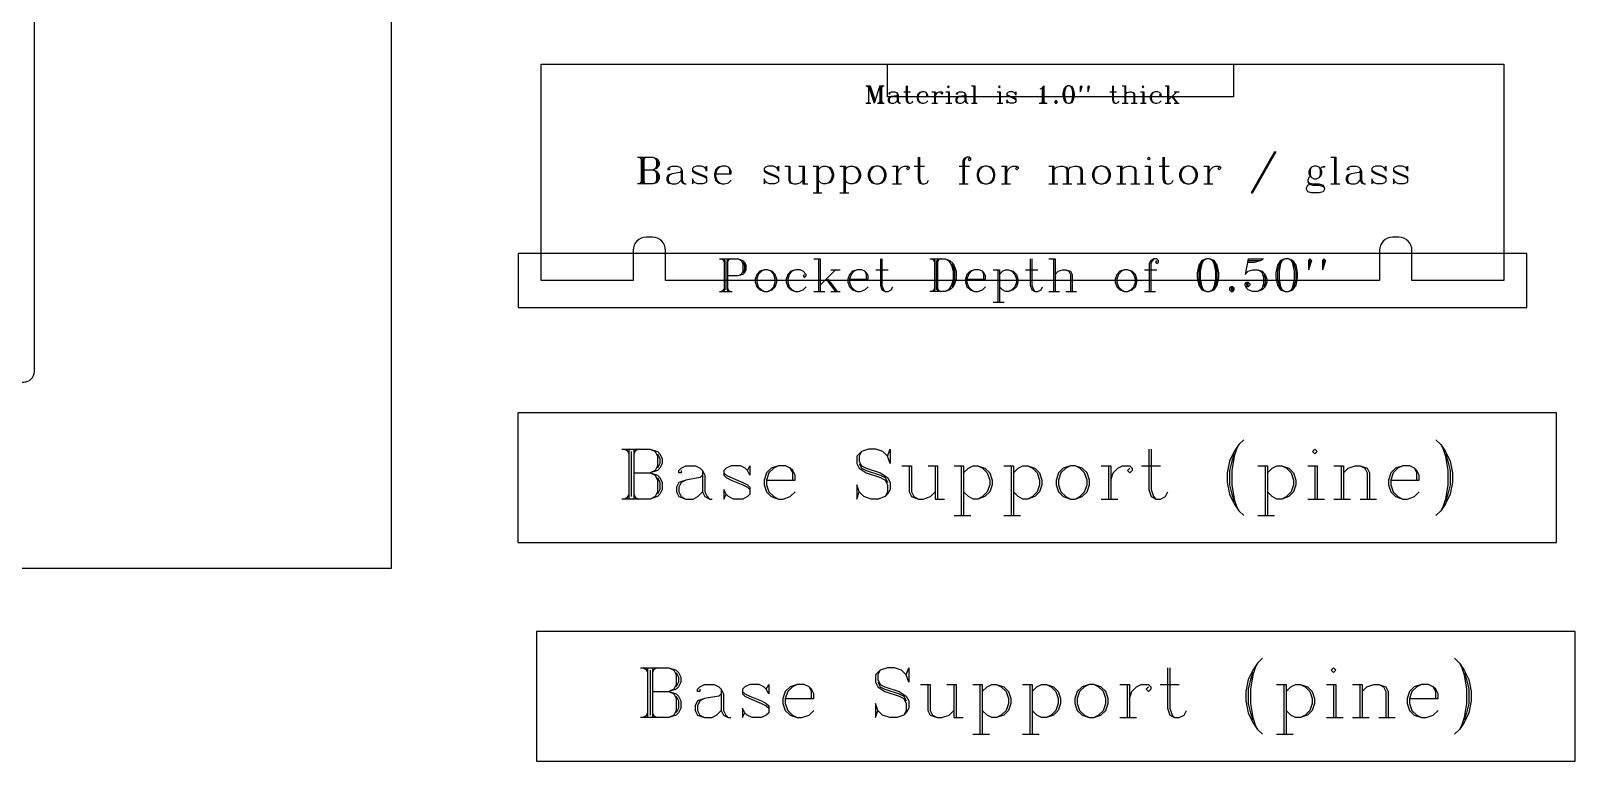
# Model space of a CAD drawing. Extents: x 0 to 107, y -41 to 64.
# Drawn here: x 71.07 to 106.76, y -40.96 to -24.08 of the extents above; entities that cross this region are included whole.
import ezdxf

# ---------------------------------------------------------------- set-up
doc = ezdxf.new("R2010")
doc.units = 0
doc.layers.add('LAYER_1', color=18, linetype='CONTINUOUS')

msp = doc.modelspace()

# ---------------------------------------------------------------- linework, layer by layer
at = {"layer": 'LAYER_1'}
for points in [[(55.656, -36.502), (79.406, -36.502), (79.406, -5.002), (55.656, -5.002)], [(90.867, -24.853), (98.867, -24.853), (98.867, -25.603), (90.867, -25.603)], [(92.278, -25.353), (92.259, -25.372), (92.278, -25.391), (92.297, -25.372)], [(93.459, -25.353), (93.44, -25.372), (93.459, -25.391), (93.478, -25.372)], [(95.04, -25.353), (94.983, -25.372), (94.945, -25.43), (94.925, -25.525), (94.925, -25.582), (94.945, -25.677), (94.983, -25.734), (95.04, -25.753), (95.078, -25.753), (95.135, -25.734), (95.173, -25.677), (95.192, -25.582), (95.192, -25.525), (95.173, -25.43), (95.135, -25.372), (95.078, -25.353)], [(96.773, -25.353), (96.754, -25.372), (96.773, -25.391), (96.792, -25.372)], [(94.754, -25.696), (94.735, -25.715), (94.735, -25.734), (94.754, -25.753), (94.773, -25.753), (94.792, -25.734), (94.792, -25.715), (94.773, -25.696)], [(94.754, -25.715), (94.754, -25.734), (94.773, -25.734), (94.773, -25.715)], [(96.909, -26.998), (96.88, -27.028), (96.909, -27.057), (96.939, -27.028)], [(90.601, -27.205), (90.512, -27.235), (90.453, -27.294), (90.423, -27.383), (90.423, -27.442), (90.453, -27.531), (90.512, -27.59), (90.601, -27.62), (90.66, -27.62), (90.749, -27.59), (90.808, -27.531), (90.838, -27.442), (90.838, -27.383), (90.808, -27.294), (90.749, -27.235), (90.66, -27.205)], [(93.118, -27.205), (93.03, -27.235), (92.97, -27.294), (92.941, -27.383), (92.941, -27.442), (92.97, -27.531), (93.03, -27.59), (93.118, -27.62), (93.178, -27.62), (93.267, -27.59), (93.326, -27.531), (93.355, -27.442), (93.355, -27.383), (93.326, -27.294), (93.267, -27.235), (93.178, -27.205)], [(95.784, -27.205), (95.695, -27.235), (95.636, -27.294), (95.606, -27.383), (95.606, -27.442), (95.636, -27.531), (95.695, -27.59), (95.784, -27.62), (95.843, -27.62), (95.932, -27.59), (95.991, -27.531), (96.021, -27.442), (96.021, -27.383), (95.991, -27.294), (95.932, -27.235), (95.843, -27.205)], [(97.798, -27.205), (97.709, -27.235), (97.65, -27.294), (97.62, -27.383), (97.62, -27.442), (97.65, -27.531), (97.709, -27.59), (97.798, -27.62), (97.857, -27.62), (97.946, -27.59), (98.005, -27.531), (98.035, -27.442), (98.035, -27.383), (98.005, -27.294), (97.946, -27.235), (97.857, -27.205)], [(100.73, -27.205), (100.671, -27.235), (100.641, -27.264), (100.612, -27.324), (100.612, -27.383), (100.641, -27.442), (100.671, -27.472), (100.73, -27.501), (100.789, -27.501), (100.849, -27.472), (100.878, -27.442), (100.908, -27.383), (100.908, -27.324), (100.878, -27.264), (100.849, -27.235), (100.789, -27.205)], [(82.337, -30.478), (105.647, -30.478), (105.647, -29.228), (82.337, -29.228)], [(88.028, -29.603), (87.921, -29.639), (87.849, -29.71), (87.814, -29.818), (87.814, -29.889), (87.849, -29.996), (87.921, -30.068), (88.028, -30.103), (88.099, -30.103), (88.206, -30.068), (88.278, -29.996), (88.314, -29.889), (88.314, -29.818), (88.278, -29.71), (88.206, -29.639), (88.099, -29.603)], [(96.349, -29.603), (96.242, -29.639), (96.171, -29.71), (96.135, -29.818), (96.135, -29.889), (96.171, -29.996), (96.242, -30.068), (96.349, -30.103), (96.421, -30.103), (96.528, -30.068), (96.599, -29.996), (96.635, -29.889), (96.635, -29.818), (96.599, -29.71), (96.528, -29.639), (96.421, -29.603)], [(98.242, -29.353), (98.135, -29.389), (98.064, -29.496), (98.028, -29.675), (98.028, -29.782), (98.064, -29.96), (98.135, -30.068), (98.242, -30.103), (98.314, -30.103), (98.421, -30.068), (98.492, -29.96), (98.528, -29.782), (98.528, -29.675), (98.492, -29.496), (98.421, -29.389), (98.314, -29.353)], [(100.064, -29.353), (99.956, -29.389), (99.885, -29.496), (99.849, -29.675), (99.849, -29.782), (99.885, -29.96), (99.956, -30.068), (100.064, -30.103), (100.135, -30.103), (100.242, -30.068), (100.314, -29.96), (100.349, -29.782), (100.349, -29.675), (100.314, -29.496), (100.242, -29.389), (100.135, -29.353)], [(99.171, -29.925), (99.171, -29.96), (99.206, -29.96), (99.206, -29.925)], [(98.814, -29.996), (98.778, -30.032), (98.778, -30.068), (98.814, -30.103), (98.849, -30.103), (98.885, -30.068), (98.885, -30.032), (98.849, -29.996)], [(98.814, -30.032), (98.814, -30.068), (98.849, -30.068), (98.849, -30.032)], [(82.33, -35.91), (106.33, -35.91), (106.33, -32.91), (82.33, -32.91)], [(100.749, -33.752), (100.694, -33.807), (100.749, -33.862), (100.803, -33.807)], [(95.098, -34.136), (94.934, -34.191), (94.824, -34.301), (94.769, -34.465), (94.769, -34.575), (94.824, -34.74), (94.934, -34.849), (95.098, -34.904), (95.208, -34.904), (95.373, -34.849), (95.482, -34.74), (95.537, -34.575), (95.537, -34.465), (95.482, -34.301), (95.373, -34.191), (95.208, -34.136)], [(82.762, -40.964), (106.762, -40.964), (106.762, -37.964), (82.762, -37.964)], [(101.181, -38.806), (101.126, -38.861), (101.181, -38.916), (101.236, -38.861)], [(95.53, -39.19), (95.366, -39.245), (95.256, -39.355), (95.201, -39.519), (95.201, -39.629), (95.256, -39.793), (95.366, -39.903), (95.53, -39.958), (95.64, -39.958), (95.805, -39.903), (95.914, -39.793), (95.969, -39.629), (95.969, -39.519), (95.914, -39.355), (95.805, -39.245), (95.64, -39.19)]]:
    msp.add_lwpolyline(points, close=True, dxfattribs=at)
for points in [[(64.156, -32.202), (70.906, -32.202, 0.414214), (71.156, -31.952), (71.156, -12.052, 0.414214), (70.906, -11.802), (64.156, -11.802, 0.414214), (63.906, -12.052), (63.906, -31.952, 0.414214)], [(105.117, -29.853), (102.992, -29.853), (102.992, -29.153, 0.414214), (102.692, -28.853), (102.542, -28.853, 0.414214), (102.242, -29.153), (102.242, -29.853), (85.742, -29.853), (85.742, -29.153, 0.414214), (85.442, -28.853), (85.292, -28.853, 0.414214), (84.992, -29.153), (84.992, -29.853), (82.867, -29.853), (82.867, -24.853), (105.117, -24.853)]]:
    msp.add_lwpolyline(points, format="xyb", close=True, dxfattribs=at)
for points in [[(90.373, -25.353), (90.468, -25.353)], [(90.392, -25.353), (90.43, -25.372)], [(90.43, -25.353), (90.43, -25.734)], [(90.43, -25.353), (90.564, -25.753)], [(90.449, -25.353), (90.564, -25.696)], [(90.468, -25.353), (90.583, -25.696)], [(90.697, -25.353), (90.564, -25.753)], [(90.697, -25.353), (90.697, -25.753)], [(90.697, -25.353), (90.792, -25.353)], [(90.716, -25.372), (90.716, -25.734)], [(90.735, -25.353), (90.735, -25.753)], [(90.754, -25.353), (90.735, -25.391)], [(90.773, -25.353), (90.735, -25.372)], [(91.097, -25.563), (91.078, -25.582), (90.964, -25.601), (90.906, -25.62), (90.887, -25.658), (90.887, -25.696), (90.906, -25.734), (90.964, -25.753), (91.021, -25.753), (91.059, -25.734), (91.097, -25.696)], [(90.925, -25.525), (90.925, -25.544), (90.906, -25.544), (90.906, -25.525), (90.925, -25.506), (90.964, -25.487), (91.04, -25.487), (91.078, -25.506), (91.097, -25.525), (91.116, -25.563), (91.116, -25.696), (91.135, -25.734), (91.154, -25.753)], [(90.964, -25.601), (90.925, -25.62), (90.906, -25.658), (90.906, -25.696), (90.925, -25.734), (90.964, -25.753)], [(91.097, -25.525), (91.097, -25.696), (91.116, -25.734), (91.154, -25.753), (91.173, -25.753)], [(91.249, -25.487), (91.402, -25.487)], [(91.306, -25.353), (91.306, -25.677), (91.325, -25.734), (91.364, -25.753), (91.402, -25.753), (91.44, -25.734), (91.459, -25.696)], [(91.325, -25.353), (91.325, -25.677), (91.345, -25.734), (91.364, -25.753)], [(91.573, -25.601), (91.802, -25.601), (91.802, -25.563), (91.783, -25.525), (91.764, -25.506), (91.725, -25.487), (91.668, -25.487), (91.611, -25.506), (91.573, -25.544), (91.554, -25.601), (91.554, -25.639), (91.573, -25.696), (91.611, -25.734), (91.668, -25.753), (91.706, -25.753), (91.764, -25.734), (91.802, -25.696)], [(91.668, -25.487), (91.63, -25.506), (91.592, -25.544), (91.573, -25.601), (91.573, -25.639), (91.592, -25.696), (91.63, -25.734), (91.668, -25.753)], [(91.783, -25.601), (91.783, -25.544), (91.764, -25.506)], [(91.897, -25.487), (91.973, -25.487)], [(91.954, -25.487), (91.954, -25.753)], [(91.973, -25.487), (91.973, -25.753)], [(91.973, -25.601), (91.992, -25.544), (92.03, -25.506), (92.068, -25.487), (92.125, -25.487), (92.145, -25.506), (92.145, -25.525), (92.125, -25.544), (92.106, -25.525), (92.125, -25.506)], [(92.221, -25.487), (92.297, -25.487)], [(92.278, -25.487), (92.278, -25.753)], [(92.297, -25.487), (92.297, -25.753)], [(92.659, -25.563), (92.64, -25.582), (92.525, -25.601), (92.468, -25.62), (92.449, -25.658), (92.449, -25.696), (92.468, -25.734), (92.525, -25.753), (92.583, -25.753), (92.621, -25.734), (92.659, -25.696)], [(92.487, -25.525), (92.487, -25.544), (92.468, -25.544), (92.468, -25.525), (92.487, -25.506), (92.525, -25.487), (92.602, -25.487), (92.64, -25.506), (92.659, -25.525), (92.678, -25.563), (92.678, -25.696), (92.697, -25.734), (92.716, -25.753)], [(92.525, -25.601), (92.487, -25.62), (92.468, -25.658), (92.468, -25.696), (92.487, -25.734), (92.525, -25.753)], [(92.659, -25.525), (92.659, -25.696), (92.678, -25.734), (92.716, -25.753), (92.735, -25.753)], [(92.811, -25.353), (92.887, -25.353)], [(92.868, -25.353), (92.868, -25.753)], [(92.887, -25.353), (92.887, -25.753)], [(93.402, -25.487), (93.478, -25.487)], [(93.459, -25.487), (93.459, -25.753)], [(93.478, -25.487), (93.478, -25.753)], [(93.821, -25.525), (93.84, -25.487), (93.84, -25.563), (93.821, -25.525), (93.802, -25.506), (93.764, -25.487), (93.687, -25.487), (93.649, -25.506), (93.63, -25.525), (93.63, -25.563), (93.649, -25.582), (93.687, -25.601), (93.783, -25.639), (93.821, -25.658), (93.84, -25.677)], [(93.63, -25.544), (93.649, -25.563), (93.687, -25.582), (93.783, -25.62), (93.821, -25.639), (93.84, -25.658), (93.84, -25.715), (93.821, -25.734), (93.783, -25.753), (93.706, -25.753), (93.668, -25.734), (93.649, -25.715), (93.63, -25.677), (93.63, -25.753), (93.649, -25.715)], [(94.487, -25.353), (94.43, -25.41), (94.392, -25.43)], [(94.449, -25.391), (94.449, -25.753)], [(94.468, -25.391), (94.468, -25.734)], [(94.487, -25.353), (94.487, -25.753)], [(94.983, -25.391), (94.964, -25.43), (94.945, -25.506), (94.945, -25.601), (94.964, -25.677), (94.983, -25.715)], [(95.04, -25.353), (95.002, -25.372), (94.983, -25.41), (94.964, -25.506), (94.964, -25.601), (94.983, -25.696), (95.002, -25.734), (95.04, -25.753)], [(95.078, -25.753), (95.116, -25.734), (95.135, -25.696), (95.154, -25.601), (95.154, -25.506), (95.135, -25.41), (95.116, -25.372), (95.078, -25.353)], [(95.135, -25.715), (95.154, -25.677), (95.173, -25.601), (95.173, -25.506), (95.154, -25.43), (95.135, -25.391)], [(95.345, -25.353), (95.325, -25.372), (95.325, -25.487)], [(95.345, -25.353), (95.364, -25.372), (95.325, -25.487)], [(95.345, -25.372), (95.325, -25.487)], [(95.516, -25.353), (95.497, -25.372), (95.497, -25.487)], [(95.516, -25.353), (95.535, -25.372), (95.497, -25.487)], [(95.516, -25.372), (95.497, -25.487)], [(96.011, -25.487), (96.164, -25.487)], [(96.068, -25.353), (96.068, -25.677), (96.087, -25.734), (96.125, -25.753), (96.164, -25.753), (96.202, -25.734), (96.221, -25.696)], [(96.087, -25.353), (96.087, -25.677), (96.106, -25.734), (96.125, -25.753)], [(96.297, -25.353), (96.373, -25.353)], [(96.354, -25.353), (96.354, -25.753)], [(96.373, -25.353), (96.373, -25.753)], [(96.373, -25.544), (96.411, -25.506), (96.468, -25.487), (96.506, -25.487), (96.564, -25.506), (96.583, -25.544), (96.583, -25.753)], [(96.506, -25.487), (96.545, -25.506), (96.564, -25.544), (96.564, -25.753)], [(96.716, -25.487), (96.792, -25.487)], [(96.773, -25.487), (96.773, -25.753)], [(96.792, -25.487), (96.792, -25.753)], [(97.173, -25.544), (97.154, -25.563), (97.173, -25.582), (97.192, -25.563), (97.192, -25.544), (97.154, -25.506), (97.116, -25.487), (97.059, -25.487), (97.002, -25.506), (96.964, -25.544), (96.945, -25.601), (96.945, -25.639), (96.964, -25.696), (97.002, -25.734), (97.059, -25.753), (97.097, -25.753), (97.154, -25.734), (97.192, -25.696)], [(97.059, -25.487), (97.021, -25.506), (96.983, -25.544), (96.964, -25.601), (96.964, -25.639), (96.983, -25.696), (97.021, -25.734), (97.059, -25.753)], [(97.287, -25.353), (97.364, -25.353)], [(97.345, -25.353), (97.345, -25.753)], [(97.364, -25.353), (97.364, -25.753)], [(97.554, -25.487), (97.364, -25.677)], [(97.44, -25.601), (97.554, -25.753)], [(97.459, -25.601), (97.573, -25.753)], [(97.497, -25.487), (97.611, -25.487)], [(90.373, -25.753), (90.487, -25.753)], [(90.43, -25.734), (90.392, -25.753)], [(90.43, -25.734), (90.468, -25.753)], [(90.64, -25.753), (90.792, -25.753)], [(90.697, -25.734), (90.659, -25.753)], [(90.697, -25.715), (90.678, -25.753)], [(90.735, -25.715), (90.754, -25.753)], [(90.735, -25.734), (90.773, -25.753)], [(91.897, -25.753), (92.03, -25.753)], [(92.221, -25.753), (92.354, -25.753)], [(92.811, -25.753), (92.945, -25.753)], [(93.402, -25.753), (93.535, -25.753)], [(94.373, -25.753), (94.564, -25.753)], [(94.449, -25.734), (94.411, -25.753)], [(94.449, -25.715), (94.43, -25.753)], [(94.487, -25.715), (94.506, -25.753)], [(94.487, -25.734), (94.525, -25.753)], [(96.297, -25.753), (96.43, -25.753)], [(96.506, -25.753), (96.64, -25.753)], [(96.716, -25.753), (96.849, -25.753)], [(97.287, -25.753), (97.421, -25.753)], [(97.497, -25.753), (97.611, -25.753)], [(85.092, -26.998), (85.448, -26.998), (85.536, -27.028), (85.566, -27.057), (85.596, -27.116), (85.596, -27.176), (85.566, -27.235), (85.536, -27.264), (85.448, -27.294)], [(85.122, -26.998), (85.181, -27.028)], [(85.151, -26.998), (85.181, -27.057)], [(85.181, -26.998), (85.181, -27.62)], [(85.211, -27.028), (85.211, -27.59)], [(85.24, -26.998), (85.24, -27.62)], [(85.27, -26.998), (85.24, -27.057)], [(85.299, -26.998), (85.24, -27.028)], [(85.448, -26.998), (85.507, -27.028), (85.536, -27.087), (85.536, -27.205), (85.507, -27.264), (85.448, -27.294)], [(85.536, -27.057), (85.566, -27.116), (85.566, -27.176), (85.536, -27.235)], [(91.578, -26.998), (91.578, -27.501), (91.608, -27.59), (91.667, -27.62), (91.726, -27.62), (91.786, -27.59), (91.815, -27.531)], [(91.608, -26.998), (91.608, -27.501), (91.638, -27.59), (91.667, -27.62)], [(92.763, -27.028), (92.733, -27.057), (92.763, -27.087), (92.793, -27.057), (92.793, -27.028), (92.763, -26.998), (92.704, -26.998), (92.645, -27.028), (92.615, -27.087), (92.615, -27.62)], [(92.704, -26.998), (92.674, -27.028), (92.645, -27.087), (92.645, -27.62)], [(97.235, -26.998), (97.235, -27.501), (97.265, -27.59), (97.324, -27.62), (97.383, -27.62), (97.443, -27.59), (97.472, -27.531)], [(97.265, -26.998), (97.265, -27.501), (97.294, -27.59), (97.324, -27.62)], [(99.812, -26.879), (99.279, -27.827), (99.308, -27.827)], [(99.812, -26.879), (99.842, -26.879), (99.308, -27.827)], [(101.115, -26.998), (101.234, -26.998)], [(101.204, -26.998), (101.204, -27.62)], [(101.234, -26.998), (101.234, -27.62)], [(85.24, -27.294), (85.448, -27.294), (85.536, -27.324), (85.566, -27.353), (85.596, -27.413), (85.596, -27.501), (85.566, -27.561), (85.536, -27.59), (85.448, -27.62), (85.092, -27.62)], [(85.448, -27.294), (85.507, -27.324), (85.536, -27.383), (85.536, -27.531), (85.507, -27.59), (85.448, -27.62)], [(85.536, -27.353), (85.566, -27.413), (85.566, -27.501), (85.536, -27.561)], [(86.099, -27.324), (86.07, -27.353), (85.892, -27.383), (85.803, -27.413), (85.773, -27.472), (85.773, -27.531), (85.803, -27.59), (85.892, -27.62), (85.981, -27.62), (86.04, -27.59), (86.099, -27.531)], [(85.833, -27.264), (85.833, -27.294), (85.803, -27.294), (85.803, -27.264), (85.833, -27.235), (85.892, -27.205), (86.01, -27.205), (86.07, -27.235), (86.099, -27.264), (86.129, -27.324), (86.129, -27.531), (86.158, -27.59), (86.188, -27.62)], [(85.892, -27.383), (85.833, -27.413), (85.803, -27.472), (85.803, -27.531), (85.833, -27.59), (85.892, -27.62)], [(86.099, -27.264), (86.099, -27.531), (86.129, -27.59), (86.188, -27.62), (86.218, -27.62)], [(86.662, -27.264), (86.691, -27.205), (86.691, -27.324), (86.662, -27.264), (86.632, -27.235), (86.573, -27.205), (86.455, -27.205), (86.395, -27.235), (86.366, -27.264), (86.366, -27.324), (86.395, -27.353), (86.455, -27.383), (86.603, -27.442), (86.662, -27.472), (86.691, -27.501)], [(86.366, -27.294), (86.395, -27.324), (86.455, -27.353), (86.603, -27.413), (86.662, -27.442), (86.691, -27.472), (86.691, -27.561), (86.662, -27.59), (86.603, -27.62), (86.484, -27.62), (86.425, -27.59), (86.395, -27.561), (86.366, -27.501), (86.366, -27.62), (86.395, -27.561)], [(86.899, -27.383), (87.254, -27.383), (87.254, -27.324), (87.225, -27.264), (87.195, -27.235), (87.136, -27.205), (87.047, -27.205), (86.958, -27.235), (86.899, -27.294), (86.869, -27.383), (86.869, -27.442), (86.899, -27.531), (86.958, -27.59), (87.047, -27.62), (87.106, -27.62), (87.195, -27.59), (87.254, -27.531)], [(87.047, -27.205), (86.988, -27.235), (86.928, -27.294), (86.899, -27.383), (86.899, -27.442), (86.928, -27.531), (86.988, -27.59), (87.047, -27.62)], [(87.225, -27.383), (87.225, -27.294), (87.195, -27.235)], [(88.32, -27.264), (88.35, -27.205), (88.35, -27.324), (88.32, -27.264), (88.291, -27.235), (88.232, -27.205), (88.113, -27.205), (88.054, -27.235), (88.024, -27.264), (88.024, -27.324), (88.054, -27.353), (88.113, -27.383), (88.261, -27.442), (88.32, -27.472), (88.35, -27.501)], [(88.024, -27.294), (88.054, -27.324), (88.113, -27.353), (88.261, -27.413), (88.32, -27.442), (88.35, -27.472), (88.35, -27.561), (88.32, -27.59), (88.261, -27.62), (88.143, -27.62), (88.083, -27.59), (88.054, -27.561), (88.024, -27.501), (88.024, -27.62), (88.054, -27.561)], [(88.498, -27.205), (88.617, -27.205)], [(88.587, -27.205), (88.587, -27.531), (88.617, -27.59), (88.705, -27.62), (88.765, -27.62), (88.854, -27.59), (88.913, -27.531)], [(88.617, -27.205), (88.617, -27.531), (88.646, -27.59), (88.705, -27.62)], [(88.824, -27.205), (88.942, -27.205)], [(88.913, -27.205), (88.913, -27.62)], [(88.942, -27.205), (88.942, -27.62)], [(89.15, -27.205), (89.268, -27.205)], [(89.239, -27.205), (89.239, -27.827)], [(89.268, -27.205), (89.268, -27.827)], [(89.268, -27.294), (89.327, -27.235), (89.387, -27.205), (89.446, -27.205), (89.535, -27.235), (89.594, -27.294), (89.624, -27.383), (89.624, -27.442), (89.594, -27.531), (89.535, -27.59), (89.446, -27.62), (89.387, -27.62), (89.327, -27.59), (89.268, -27.531)], [(89.446, -27.205), (89.505, -27.235), (89.564, -27.294), (89.594, -27.383), (89.594, -27.442), (89.564, -27.531), (89.505, -27.59), (89.446, -27.62)], [(89.772, -27.205), (89.89, -27.205)], [(89.861, -27.205), (89.861, -27.827)], [(89.89, -27.205), (89.89, -27.827)], [(89.89, -27.294), (89.949, -27.235), (90.009, -27.205), (90.068, -27.205), (90.157, -27.235), (90.216, -27.294), (90.246, -27.383), (90.246, -27.442), (90.216, -27.531), (90.157, -27.59), (90.068, -27.62), (90.009, -27.62), (89.949, -27.59), (89.89, -27.531)], [(90.068, -27.205), (90.127, -27.235), (90.186, -27.294), (90.216, -27.383), (90.216, -27.442), (90.186, -27.531), (90.127, -27.59), (90.068, -27.62)], [(90.601, -27.205), (90.542, -27.235), (90.482, -27.294), (90.453, -27.383), (90.453, -27.442), (90.482, -27.531), (90.542, -27.59), (90.601, -27.62)], [(90.66, -27.62), (90.719, -27.59), (90.779, -27.531), (90.808, -27.442), (90.808, -27.383), (90.779, -27.294), (90.719, -27.235), (90.66, -27.205)], [(90.986, -27.205), (91.104, -27.205)], [(91.075, -27.205), (91.075, -27.62)], [(91.104, -27.205), (91.104, -27.62)], [(91.104, -27.383), (91.134, -27.294), (91.193, -27.235), (91.253, -27.205), (91.341, -27.205), (91.371, -27.235), (91.371, -27.264), (91.341, -27.294), (91.312, -27.264), (91.341, -27.235)], [(91.489, -27.205), (91.726, -27.205)], [(92.526, -27.205), (92.763, -27.205)], [(93.118, -27.205), (93.059, -27.235), (93, -27.294), (92.97, -27.383), (92.97, -27.442), (93, -27.531), (93.059, -27.59), (93.118, -27.62)], [(93.178, -27.62), (93.237, -27.59), (93.296, -27.531), (93.326, -27.442), (93.326, -27.383), (93.296, -27.294), (93.237, -27.235), (93.178, -27.205)], [(93.503, -27.205), (93.622, -27.205)], [(93.592, -27.205), (93.592, -27.62)], [(93.622, -27.205), (93.622, -27.62)], [(93.622, -27.383), (93.652, -27.294), (93.711, -27.235), (93.77, -27.205), (93.859, -27.205), (93.888, -27.235), (93.888, -27.264), (93.859, -27.294), (93.829, -27.264), (93.859, -27.235)], [(94.599, -27.205), (94.718, -27.205)], [(94.688, -27.205), (94.688, -27.62)], [(94.718, -27.205), (94.718, -27.62)], [(94.718, -27.294), (94.777, -27.235), (94.866, -27.205), (94.925, -27.205), (95.014, -27.235), (95.044, -27.294), (95.044, -27.62)], [(94.925, -27.205), (94.984, -27.235), (95.014, -27.294), (95.014, -27.62)], [(95.044, -27.294), (95.103, -27.235), (95.192, -27.205), (95.251, -27.205), (95.34, -27.235), (95.369, -27.294), (95.369, -27.62)], [(95.251, -27.205), (95.31, -27.235), (95.34, -27.294), (95.34, -27.62)], [(95.784, -27.205), (95.725, -27.235), (95.666, -27.294), (95.636, -27.383), (95.636, -27.442), (95.666, -27.531), (95.725, -27.59), (95.784, -27.62)], [(95.843, -27.62), (95.902, -27.59), (95.962, -27.531), (95.991, -27.442), (95.991, -27.383), (95.962, -27.294), (95.902, -27.235), (95.843, -27.205)], [(96.169, -27.205), (96.287, -27.205)], [(96.258, -27.205), (96.258, -27.62)], [(96.287, -27.205), (96.287, -27.62)], [(96.287, -27.294), (96.347, -27.235), (96.436, -27.205), (96.495, -27.205), (96.584, -27.235), (96.613, -27.294), (96.613, -27.62)], [(96.495, -27.205), (96.554, -27.235), (96.584, -27.294), (96.584, -27.62)], [(96.821, -27.205), (96.939, -27.205)], [(96.909, -27.205), (96.909, -27.62)], [(96.939, -27.205), (96.939, -27.62)], [(97.146, -27.205), (97.383, -27.205)], [(97.798, -27.205), (97.739, -27.235), (97.68, -27.294), (97.65, -27.383), (97.65, -27.442), (97.68, -27.531), (97.739, -27.59), (97.798, -27.62)], [(97.857, -27.62), (97.916, -27.59), (97.976, -27.531), (98.005, -27.442), (98.005, -27.383), (97.976, -27.294), (97.916, -27.235), (97.857, -27.205)], [(98.183, -27.205), (98.301, -27.205)], [(98.272, -27.205), (98.272, -27.62)], [(98.301, -27.205), (98.301, -27.62)], [(98.301, -27.383), (98.331, -27.294), (98.39, -27.235), (98.45, -27.205), (98.538, -27.205), (98.568, -27.235), (98.568, -27.264), (98.538, -27.294), (98.509, -27.264), (98.538, -27.235)], [(100.641, -27.442), (100.612, -27.472), (100.582, -27.531), (100.582, -27.561), (100.612, -27.62), (100.7, -27.649), (100.849, -27.649), (100.937, -27.679), (100.967, -27.709)], [(100.671, -27.235), (100.641, -27.294), (100.641, -27.413), (100.671, -27.472)], [(100.849, -27.472), (100.878, -27.413), (100.878, -27.294), (100.849, -27.235)], [(100.878, -27.264), (100.908, -27.235), (100.967, -27.205), (100.967, -27.235), (100.908, -27.235)], [(101.796, -27.324), (101.767, -27.353), (101.589, -27.383), (101.5, -27.413), (101.471, -27.472), (101.471, -27.531), (101.5, -27.59), (101.589, -27.62), (101.678, -27.62), (101.737, -27.59), (101.796, -27.531)], [(101.53, -27.264), (101.53, -27.294), (101.5, -27.294), (101.5, -27.264), (101.53, -27.235), (101.589, -27.205), (101.707, -27.205), (101.767, -27.235), (101.796, -27.264), (101.826, -27.324), (101.826, -27.531), (101.856, -27.59), (101.885, -27.62)], [(101.589, -27.383), (101.53, -27.413), (101.5, -27.472), (101.5, -27.531), (101.53, -27.59), (101.589, -27.62)], [(101.796, -27.264), (101.796, -27.531), (101.826, -27.59), (101.885, -27.62), (101.915, -27.62)], [(102.359, -27.264), (102.389, -27.205), (102.389, -27.324), (102.359, -27.264), (102.329, -27.235), (102.27, -27.205), (102.152, -27.205), (102.092, -27.235), (102.063, -27.264), (102.063, -27.324), (102.092, -27.353), (102.152, -27.383), (102.3, -27.442), (102.359, -27.472), (102.389, -27.501)], [(102.063, -27.294), (102.092, -27.324), (102.152, -27.353), (102.3, -27.413), (102.359, -27.442), (102.389, -27.472), (102.389, -27.561), (102.359, -27.59), (102.3, -27.62), (102.181, -27.62), (102.122, -27.59), (102.092, -27.561), (102.063, -27.501), (102.063, -27.62), (102.092, -27.561)], [(102.863, -27.264), (102.892, -27.205), (102.892, -27.324), (102.863, -27.264), (102.833, -27.235), (102.774, -27.205), (102.655, -27.205), (102.596, -27.235), (102.566, -27.264), (102.566, -27.324), (102.596, -27.353), (102.655, -27.383), (102.803, -27.442), (102.863, -27.472), (102.892, -27.501)], [(102.566, -27.294), (102.596, -27.324), (102.655, -27.353), (102.803, -27.413), (102.863, -27.442), (102.892, -27.472), (102.892, -27.561), (102.863, -27.59), (102.803, -27.62), (102.685, -27.62), (102.626, -27.59), (102.596, -27.561), (102.566, -27.501), (102.566, -27.62), (102.596, -27.561)], [(85.181, -27.59), (85.122, -27.62)], [(85.181, -27.561), (85.151, -27.62)], [(85.24, -27.561), (85.27, -27.62)], [(85.24, -27.59), (85.299, -27.62)], [(88.913, -27.62), (89.031, -27.62)], [(89.15, -27.827), (89.357, -27.827)], [(89.772, -27.827), (89.979, -27.827)], [(90.986, -27.62), (91.193, -27.62)], [(92.526, -27.62), (92.733, -27.62)], [(93.503, -27.62), (93.711, -27.62)], [(94.599, -27.62), (94.807, -27.62)], [(94.925, -27.62), (95.132, -27.62)], [(95.251, -27.62), (95.458, -27.62)], [(96.169, -27.62), (96.376, -27.62)], [(96.495, -27.62), (96.702, -27.62)], [(96.821, -27.62), (97.028, -27.62)], [(98.183, -27.62), (98.39, -27.62)], [(100.582, -27.561), (100.612, -27.59), (100.7, -27.62), (100.849, -27.62), (100.937, -27.649), (100.967, -27.709), (100.967, -27.738), (100.937, -27.798), (100.849, -27.827), (100.671, -27.827), (100.582, -27.798), (100.552, -27.738), (100.552, -27.709), (100.582, -27.649), (100.671, -27.62)], [(101.115, -27.62), (101.322, -27.62)], [(86.992, -29.353), (87.421, -29.353), (87.528, -29.389), (87.564, -29.425), (87.599, -29.496), (87.599, -29.603), (87.564, -29.675), (87.528, -29.71), (87.421, -29.746), (87.171, -29.746)], [(87.028, -29.353), (87.099, -29.389)], [(87.064, -29.353), (87.099, -29.425)], [(87.099, -29.353), (87.099, -30.103)], [(87.135, -29.389), (87.135, -30.068)], [(87.171, -29.353), (87.171, -30.103)], [(87.206, -29.353), (87.171, -29.425)], [(87.242, -29.353), (87.171, -29.389)], [(87.421, -29.353), (87.492, -29.389), (87.528, -29.46), (87.528, -29.639), (87.492, -29.71), (87.421, -29.746)], [(87.528, -29.425), (87.564, -29.496), (87.564, -29.603), (87.528, -29.675)], [(88.028, -29.603), (87.956, -29.639), (87.885, -29.71), (87.849, -29.818), (87.849, -29.889), (87.885, -29.996), (87.956, -30.068), (88.028, -30.103)], [(88.099, -30.103), (88.171, -30.068), (88.242, -29.996), (88.278, -29.889), (88.278, -29.818), (88.242, -29.71), (88.171, -29.639), (88.099, -29.603)], [(88.956, -29.71), (88.921, -29.746), (88.956, -29.782), (88.992, -29.746), (88.992, -29.71), (88.921, -29.639), (88.849, -29.603), (88.742, -29.603), (88.635, -29.639), (88.564, -29.71), (88.528, -29.818), (88.528, -29.889), (88.564, -29.996), (88.635, -30.068), (88.742, -30.103), (88.814, -30.103), (88.921, -30.068), (88.992, -29.996)], [(88.742, -29.603), (88.671, -29.639), (88.599, -29.71), (88.564, -29.818), (88.564, -29.889), (88.599, -29.996), (88.671, -30.068), (88.742, -30.103)], [(89.171, -29.353), (89.314, -29.353)], [(89.278, -29.353), (89.278, -30.103)], [(89.314, -29.353), (89.314, -30.103)], [(89.671, -29.603), (89.314, -29.96)], [(89.564, -29.603), (89.778, -29.603)], [(89.992, -29.818), (90.421, -29.818), (90.421, -29.746), (90.385, -29.675), (90.349, -29.639), (90.278, -29.603), (90.171, -29.603), (90.064, -29.639), (89.992, -29.71), (89.956, -29.818), (89.956, -29.889), (89.992, -29.996), (90.064, -30.068), (90.171, -30.103), (90.242, -30.103), (90.349, -30.068), (90.421, -29.996)], [(90.171, -29.603), (90.099, -29.639), (90.028, -29.71), (89.992, -29.818), (89.992, -29.889), (90.028, -29.996), (90.099, -30.068), (90.171, -30.103)], [(90.599, -29.603), (90.885, -29.603)], [(90.706, -29.353), (90.706, -29.96), (90.742, -30.068), (90.814, -30.103), (90.885, -30.103), (90.956, -30.068), (90.992, -29.996)], [(90.742, -29.353), (90.742, -29.96), (90.778, -30.068), (90.814, -30.103)], [(91.849, -29.353), (92.206, -29.353), (92.314, -29.389), (92.385, -29.46), (92.421, -29.532), (92.456, -29.639), (92.456, -29.818), (92.421, -29.925), (92.385, -29.996), (92.314, -30.068), (92.206, -30.103), (91.849, -30.103)], [(91.885, -29.353), (91.956, -29.389)], [(91.921, -29.353), (91.956, -29.425)], [(91.956, -29.353), (91.956, -30.103)], [(91.992, -29.389), (91.992, -30.068)], [(92.028, -29.353), (92.028, -30.103)], [(92.064, -29.353), (92.028, -29.425)], [(92.099, -29.353), (92.028, -29.389)], [(92.206, -29.353), (92.278, -29.389), (92.349, -29.496), (92.385, -29.639), (92.385, -29.818), (92.349, -29.96), (92.278, -30.068), (92.206, -30.103)], [(92.349, -29.46), (92.385, -29.532), (92.421, -29.639), (92.421, -29.818), (92.385, -29.925), (92.349, -29.996)], [(92.706, -29.818), (93.135, -29.818), (93.135, -29.746), (93.099, -29.675), (93.064, -29.639), (92.992, -29.603), (92.885, -29.603), (92.778, -29.639), (92.706, -29.71), (92.671, -29.818), (92.671, -29.889), (92.706, -29.996), (92.778, -30.068), (92.885, -30.103), (92.956, -30.103), (93.064, -30.068), (93.135, -29.996)], [(92.885, -29.603), (92.814, -29.639), (92.742, -29.71), (92.706, -29.818), (92.706, -29.889), (92.742, -29.996), (92.814, -30.068), (92.885, -30.103)], [(93.314, -29.603), (93.456, -29.603)], [(93.421, -29.603), (93.421, -30.353)], [(93.456, -29.603), (93.456, -30.353)], [(93.456, -29.71), (93.528, -29.639), (93.599, -29.603), (93.671, -29.603), (93.778, -29.639), (93.849, -29.71), (93.885, -29.818), (93.885, -29.889), (93.849, -29.996), (93.778, -30.068), (93.671, -30.103), (93.599, -30.103), (93.528, -30.068), (93.456, -29.996)], [(93.671, -29.603), (93.742, -29.639), (93.814, -29.71), (93.849, -29.818), (93.849, -29.889), (93.814, -29.996), (93.742, -30.068), (93.671, -30.103)], [(94.064, -29.603), (94.349, -29.603)], [(94.171, -29.353), (94.171, -29.96), (94.206, -30.068), (94.278, -30.103), (94.349, -30.103), (94.421, -30.068), (94.456, -29.996)], [(94.206, -29.353), (94.206, -29.96), (94.242, -30.068), (94.278, -30.103)], [(94.599, -29.353), (94.742, -29.353)], [(94.706, -29.353), (94.706, -30.103)], [(94.742, -29.353), (94.742, -30.103)], [(94.742, -29.71), (94.814, -29.639), (94.921, -29.603), (94.992, -29.603), (95.099, -29.639), (95.135, -29.71), (95.135, -30.103)], [(94.992, -29.603), (95.064, -29.639), (95.099, -29.71), (95.099, -30.103)], [(96.349, -29.603), (96.278, -29.639), (96.206, -29.71), (96.171, -29.818), (96.171, -29.889), (96.206, -29.996), (96.278, -30.068), (96.349, -30.103)], [(96.421, -30.103), (96.492, -30.068), (96.564, -29.996), (96.599, -29.889), (96.599, -29.818), (96.564, -29.71), (96.492, -29.639), (96.421, -29.603)], [(96.814, -29.603), (97.099, -29.603)], [(97.099, -29.389), (97.064, -29.425), (97.099, -29.46), (97.135, -29.425), (97.135, -29.389), (97.099, -29.353), (97.028, -29.353), (96.956, -29.389), (96.921, -29.46), (96.921, -30.103)], [(97.028, -29.353), (96.992, -29.389), (96.956, -29.46), (96.956, -30.103)], [(98.135, -29.425), (98.099, -29.496), (98.064, -29.639), (98.064, -29.818), (98.099, -29.96), (98.135, -30.032)], [(98.242, -29.353), (98.171, -29.389), (98.135, -29.46), (98.099, -29.639), (98.099, -29.818), (98.135, -29.996), (98.171, -30.068), (98.242, -30.103)], [(98.314, -30.103), (98.385, -30.068), (98.421, -29.996), (98.456, -29.818), (98.456, -29.639), (98.421, -29.46), (98.385, -29.389), (98.314, -29.353)], [(98.421, -30.032), (98.456, -29.96), (98.492, -29.818), (98.492, -29.639), (98.456, -29.496), (98.421, -29.425)], [(99.206, -29.353), (99.135, -29.71), (99.206, -29.639), (99.314, -29.603), (99.421, -29.603), (99.528, -29.639), (99.599, -29.71), (99.635, -29.818), (99.635, -29.889), (99.599, -29.996), (99.528, -30.068), (99.421, -30.103), (99.314, -30.103), (99.206, -30.068), (99.171, -30.032), (99.135, -29.96), (99.135, -29.925), (99.171, -29.889), (99.206, -29.889), (99.242, -29.925), (99.242, -29.96), (99.206, -29.996), (99.171, -29.996)], [(99.206, -29.353), (99.564, -29.353)], [(99.206, -29.425), (99.349, -29.425), (99.492, -29.389), (99.564, -29.353)], [(99.206, -29.389), (99.492, -29.389)], [(99.421, -29.603), (99.492, -29.639), (99.528, -29.675), (99.564, -29.782), (99.564, -29.925), (99.528, -30.032), (99.492, -30.068), (99.421, -30.103)], [(99.956, -29.425), (99.921, -29.496), (99.885, -29.639), (99.885, -29.818), (99.921, -29.96), (99.956, -30.032)], [(100.064, -29.353), (99.992, -29.389), (99.956, -29.46), (99.921, -29.639), (99.921, -29.818), (99.956, -29.996), (99.992, -30.068), (100.064, -30.103)], [(100.135, -30.103), (100.206, -30.068), (100.242, -29.996), (100.278, -29.818), (100.278, -29.639), (100.242, -29.46), (100.206, -29.389), (100.135, -29.353)], [(100.242, -30.032), (100.278, -29.96), (100.314, -29.818), (100.314, -29.639), (100.278, -29.496), (100.242, -29.425)], [(100.635, -29.353), (100.599, -29.389), (100.599, -29.603)], [(100.635, -29.353), (100.671, -29.389), (100.599, -29.603)], [(100.635, -29.389), (100.599, -29.603)], [(100.956, -29.353), (100.921, -29.389), (100.921, -29.603)], [(100.956, -29.353), (100.992, -29.389), (100.921, -29.603)], [(100.956, -29.389), (100.921, -29.603)], [(89.456, -29.818), (89.671, -30.103)], [(89.492, -29.818), (89.706, -30.103)], [(90.385, -29.818), (90.385, -29.71), (90.349, -29.639)], [(93.099, -29.818), (93.099, -29.71), (93.064, -29.639)], [(99.564, -29.71), (99.599, -29.782), (99.599, -29.925), (99.564, -29.996)], [(86.992, -30.103), (87.278, -30.103)], [(87.099, -30.068), (87.028, -30.103)], [(87.099, -30.032), (87.064, -30.103)], [(87.171, -30.032), (87.206, -30.103)], [(87.171, -30.068), (87.242, -30.103)], [(89.171, -30.103), (89.421, -30.103)], [(89.564, -30.103), (89.778, -30.103)], [(91.956, -30.068), (91.885, -30.103)], [(91.956, -30.032), (91.921, -30.103)], [(92.028, -30.032), (92.064, -30.103)], [(92.028, -30.068), (92.099, -30.103)], [(94.599, -30.103), (94.849, -30.103)], [(94.992, -30.103), (95.242, -30.103)], [(96.814, -30.103), (97.064, -30.103)], [(93.314, -30.353), (93.564, -30.353)], [(99.103, -33.533), (98.993, -33.642), (98.883, -33.807), (98.774, -34.026), (98.719, -34.301), (98.719, -34.52), (98.774, -34.794), (98.883, -35.014), (98.993, -35.178), (99.103, -35.288)], [(103.546, -33.533), (103.656, -33.642), (103.766, -33.807), (103.875, -34.026), (103.93, -34.301), (103.93, -34.52), (103.875, -34.794), (103.766, -35.014), (103.656, -35.178), (103.546, -35.288)], [(84.73, -33.752), (85.389, -33.752), (85.553, -33.807), (85.608, -33.862), (85.663, -33.972), (85.663, -34.081), (85.608, -34.191), (85.553, -34.246), (85.389, -34.301)], [(84.785, -33.752), (84.895, -33.807)], [(84.84, -33.752), (84.895, -33.862)], [(84.895, -33.752), (84.895, -34.904)], [(84.95, -33.807), (84.95, -34.849)], [(85.005, -33.752), (85.005, -34.904)], [(85.059, -33.752), (85.005, -33.862)], [(85.114, -33.752), (85.005, -33.807)], [(85.389, -33.752), (85.498, -33.807), (85.553, -33.917), (85.553, -34.136), (85.498, -34.246), (85.389, -34.301)], [(85.553, -33.862), (85.608, -33.972), (85.608, -34.081), (85.553, -34.191)], [(90.874, -33.917), (90.929, -33.752), (90.929, -34.081), (90.874, -33.917), (90.765, -33.807), (90.6, -33.752), (90.435, -33.752), (90.271, -33.807), (90.161, -33.917), (90.161, -34.081), (90.216, -34.191), (90.381, -34.301), (90.71, -34.41), (90.819, -34.465), (90.874, -34.575), (90.874, -34.74), (90.819, -34.849)], [(90.271, -33.807), (90.216, -33.917), (90.216, -34.026), (90.271, -34.136), (90.381, -34.191), (90.71, -34.301), (90.874, -34.41), (90.929, -34.52), (90.929, -34.685), (90.874, -34.794), (90.819, -34.849), (90.655, -34.904), (90.49, -34.904), (90.326, -34.849), (90.216, -34.74), (90.161, -34.575), (90.161, -34.904), (90.216, -34.74)], [(96.909, -33.752), (96.909, -34.685), (96.963, -34.849), (97.073, -34.904), (97.183, -34.904), (97.293, -34.849), (97.347, -34.74)], [(96.963, -33.752), (96.963, -34.685), (97.018, -34.849), (97.073, -34.904)], [(98.883, -33.862), (98.829, -34.026), (98.774, -34.246), (98.774, -34.575), (98.829, -34.794), (98.883, -34.959)], [(98.993, -33.642), (98.938, -33.752), (98.883, -33.917), (98.829, -34.246), (98.829, -34.575), (98.883, -34.904), (98.938, -35.069), (98.993, -35.178)], [(103.656, -33.642), (103.711, -33.752), (103.766, -33.917), (103.821, -34.246), (103.821, -34.575), (103.766, -34.904), (103.711, -35.069), (103.656, -35.178)], [(103.766, -33.862), (103.821, -34.026), (103.875, -34.246), (103.875, -34.575), (103.821, -34.794), (103.766, -34.959)], [(86.102, -34.246), (86.102, -34.301), (86.047, -34.301), (86.047, -34.246), (86.102, -34.191), (86.211, -34.136), (86.431, -34.136), (86.541, -34.191), (86.595, -34.246), (86.65, -34.356), (86.65, -34.74), (86.705, -34.849), (86.76, -34.904)], [(86.595, -34.246), (86.595, -34.74), (86.65, -34.849), (86.76, -34.904), (86.815, -34.904)], [(87.638, -34.246), (87.693, -34.136), (87.693, -34.356), (87.638, -34.246), (87.583, -34.191), (87.473, -34.136), (87.254, -34.136), (87.144, -34.191), (87.089, -34.246), (87.089, -34.356), (87.144, -34.41), (87.254, -34.465), (87.528, -34.575), (87.638, -34.63), (87.693, -34.685)], [(88.077, -34.465), (88.735, -34.465), (88.735, -34.356), (88.68, -34.246), (88.625, -34.191), (88.515, -34.136), (88.351, -34.136), (88.186, -34.191), (88.077, -34.301), (88.022, -34.465), (88.022, -34.575), (88.077, -34.74), (88.186, -34.849), (88.351, -34.904), (88.461, -34.904), (88.625, -34.849), (88.735, -34.74)], [(88.351, -34.136), (88.241, -34.191), (88.131, -34.301), (88.077, -34.465), (88.077, -34.575), (88.131, -34.74), (88.241, -34.849), (88.351, -34.904)], [(88.68, -34.465), (88.68, -34.301), (88.625, -34.191)], [(90.216, -34.081), (90.271, -34.191), (90.381, -34.246), (90.71, -34.356), (90.819, -34.41), (90.874, -34.52)], [(91.203, -34.136), (91.423, -34.136)], [(91.368, -34.136), (91.368, -34.74), (91.423, -34.849), (91.587, -34.904), (91.697, -34.904), (91.862, -34.849), (91.971, -34.74)], [(91.423, -34.136), (91.423, -34.74), (91.478, -34.849), (91.587, -34.904)], [(91.807, -34.136), (92.026, -34.136)], [(91.971, -34.136), (91.971, -34.904)], [(92.026, -34.136), (92.026, -34.904)], [(92.41, -34.136), (92.63, -34.136)], [(92.575, -34.136), (92.575, -35.288)], [(92.63, -34.136), (92.63, -35.288)], [(92.63, -34.301), (92.739, -34.191), (92.849, -34.136), (92.959, -34.136), (93.123, -34.191), (93.233, -34.301), (93.288, -34.465), (93.288, -34.575), (93.233, -34.74), (93.123, -34.849), (92.959, -34.904), (92.849, -34.904), (92.739, -34.849), (92.63, -34.74)], [(92.959, -34.136), (93.069, -34.191), (93.178, -34.301), (93.233, -34.465), (93.233, -34.575), (93.178, -34.74), (93.069, -34.849), (92.959, -34.904)], [(93.562, -34.136), (93.782, -34.136)], [(93.727, -34.136), (93.727, -35.288)], [(93.782, -34.136), (93.782, -35.288)], [(93.782, -34.301), (93.891, -34.191), (94.001, -34.136), (94.111, -34.136), (94.275, -34.191), (94.385, -34.301), (94.44, -34.465), (94.44, -34.575), (94.385, -34.74), (94.275, -34.849), (94.111, -34.904), (94.001, -34.904), (93.891, -34.849), (93.782, -34.74)], [(94.111, -34.136), (94.221, -34.191), (94.33, -34.301), (94.385, -34.465), (94.385, -34.575), (94.33, -34.74), (94.221, -34.849), (94.111, -34.904)], [(95.098, -34.136), (94.989, -34.191), (94.879, -34.301), (94.824, -34.465), (94.824, -34.575), (94.879, -34.74), (94.989, -34.849), (95.098, -34.904)], [(95.208, -34.904), (95.318, -34.849), (95.427, -34.74), (95.482, -34.575), (95.482, -34.465), (95.427, -34.301), (95.318, -34.191), (95.208, -34.136)], [(95.811, -34.136), (96.031, -34.136)], [(95.976, -34.136), (95.976, -34.904)], [(96.031, -34.136), (96.031, -34.904)], [(96.031, -34.465), (96.086, -34.301), (96.195, -34.191), (96.305, -34.136), (96.47, -34.136), (96.525, -34.191), (96.525, -34.246), (96.47, -34.301), (96.415, -34.246), (96.47, -34.191)], [(96.744, -34.136), (97.183, -34.136)], [(99.432, -34.136), (99.651, -34.136)], [(99.597, -34.136), (99.597, -35.288)], [(99.651, -34.136), (99.651, -35.288)], [(99.651, -34.301), (99.761, -34.191), (99.871, -34.136), (99.981, -34.136), (100.145, -34.191), (100.255, -34.301), (100.31, -34.465), (100.31, -34.575), (100.255, -34.74), (100.145, -34.849), (99.981, -34.904), (99.871, -34.904), (99.761, -34.849), (99.651, -34.74)], [(99.981, -34.136), (100.09, -34.191), (100.2, -34.301), (100.255, -34.465), (100.255, -34.575), (100.2, -34.74), (100.09, -34.849), (99.981, -34.904)], [(100.584, -34.136), (100.803, -34.136)], [(100.749, -34.136), (100.749, -34.904)], [(100.803, -34.136), (100.803, -34.904)], [(101.187, -34.136), (101.407, -34.136)], [(101.352, -34.136), (101.352, -34.904)], [(101.407, -34.136), (101.407, -34.904)], [(101.407, -34.301), (101.517, -34.191), (101.681, -34.136), (101.791, -34.136), (101.955, -34.191), (102.01, -34.301), (102.01, -34.904)], [(101.791, -34.136), (101.901, -34.191), (101.955, -34.301), (101.955, -34.904)], [(102.504, -34.465), (103.162, -34.465), (103.162, -34.356), (103.107, -34.246), (103.053, -34.191), (102.943, -34.136), (102.778, -34.136), (102.614, -34.191), (102.504, -34.301), (102.449, -34.465), (102.449, -34.575), (102.504, -34.74), (102.614, -34.849), (102.778, -34.904), (102.888, -34.904), (103.053, -34.849), (103.162, -34.74)], [(102.778, -34.136), (102.669, -34.191), (102.559, -34.301), (102.504, -34.465), (102.504, -34.575), (102.559, -34.74), (102.669, -34.849), (102.778, -34.904)], [(103.107, -34.465), (103.107, -34.301), (103.053, -34.191)], [(85.005, -34.301), (85.389, -34.301), (85.553, -34.356), (85.608, -34.41), (85.663, -34.52), (85.663, -34.685), (85.608, -34.794), (85.553, -34.849), (85.389, -34.904), (84.73, -34.904)], [(85.389, -34.301), (85.498, -34.356), (85.553, -34.465), (85.553, -34.74), (85.498, -34.849), (85.389, -34.904)], [(85.553, -34.41), (85.608, -34.52), (85.608, -34.685), (85.553, -34.794)], [(86.595, -34.356), (86.541, -34.41), (86.211, -34.465), (86.047, -34.52), (85.992, -34.63), (85.992, -34.74), (86.047, -34.849), (86.211, -34.904), (86.376, -34.904), (86.486, -34.849), (86.595, -34.74)], [(86.211, -34.465), (86.102, -34.52), (86.047, -34.63), (86.047, -34.74), (86.102, -34.849), (86.211, -34.904)], [(87.089, -34.301), (87.144, -34.356), (87.254, -34.41), (87.528, -34.52), (87.638, -34.575), (87.693, -34.63), (87.693, -34.794), (87.638, -34.849), (87.528, -34.904), (87.309, -34.904), (87.199, -34.849), (87.144, -34.794), (87.089, -34.685), (87.089, -34.904), (87.144, -34.794)], [(84.895, -34.849), (84.785, -34.904)], [(84.895, -34.794), (84.84, -34.904)], [(85.005, -34.794), (85.059, -34.904)], [(85.005, -34.849), (85.114, -34.904)], [(91.971, -34.904), (92.191, -34.904)], [(95.811, -34.904), (96.195, -34.904)], [(100.584, -34.904), (100.968, -34.904)], [(101.187, -34.904), (101.571, -34.904)], [(101.791, -34.904), (102.175, -34.904)], [(92.41, -35.288), (92.794, -35.288)], [(93.562, -35.288), (93.946, -35.288)], [(99.432, -35.288), (99.816, -35.288)], [(85.162, -38.806), (85.821, -38.806), (85.985, -38.861), (86.04, -38.916), (86.095, -39.025), (86.095, -39.135), (86.04, -39.245), (85.985, -39.3), (85.821, -39.355)], [(85.217, -38.806), (85.327, -38.861)], [(85.272, -38.806), (85.327, -38.916)], [(85.327, -38.806), (85.327, -39.958)], [(85.382, -38.861), (85.382, -39.903)], [(85.437, -38.806), (85.437, -39.958)], [(85.492, -38.806), (85.437, -38.916)], [(85.546, -38.806), (85.437, -38.861)], [(85.821, -38.806), (85.93, -38.861), (85.985, -38.971), (85.985, -39.19), (85.93, -39.3), (85.821, -39.355)], [(91.306, -38.971), (91.361, -38.806), (91.361, -39.135), (91.306, -38.971), (91.197, -38.861), (91.032, -38.806), (90.868, -38.806), (90.703, -38.861), (90.593, -38.971), (90.593, -39.135), (90.648, -39.245), (90.813, -39.355), (91.142, -39.464), (91.252, -39.519), (91.306, -39.629), (91.306, -39.793), (91.252, -39.903)], [(90.703, -38.861), (90.648, -38.971), (90.648, -39.08), (90.703, -39.19), (90.813, -39.245), (91.142, -39.355), (91.306, -39.464), (91.361, -39.574), (91.361, -39.739), (91.306, -39.848), (91.252, -39.903), (91.087, -39.958), (90.922, -39.958), (90.758, -39.903), (90.648, -39.793), (90.593, -39.629), (90.593, -39.958), (90.648, -39.793)], [(97.341, -38.806), (97.341, -39.739), (97.396, -39.903), (97.505, -39.958), (97.615, -39.958), (97.725, -39.903), (97.78, -39.793)], [(97.396, -38.806), (97.396, -39.739), (97.45, -39.903), (97.505, -39.958)], [(99.535, -38.587), (99.425, -38.696), (99.316, -38.861), (99.206, -39.08), (99.151, -39.355), (99.151, -39.574), (99.206, -39.848), (99.316, -40.068), (99.425, -40.232), (99.535, -40.342)], [(99.425, -38.696), (99.37, -38.806), (99.316, -38.971), (99.261, -39.3), (99.261, -39.629), (99.316, -39.958), (99.37, -40.123), (99.425, -40.232)], [(103.978, -38.587), (104.088, -38.696), (104.198, -38.861), (104.308, -39.08), (104.362, -39.355), (104.362, -39.574), (104.308, -39.848), (104.198, -40.068), (104.088, -40.232), (103.978, -40.342)], [(104.088, -38.696), (104.143, -38.806), (104.198, -38.971), (104.253, -39.3), (104.253, -39.629), (104.198, -39.958), (104.143, -40.123), (104.088, -40.232)], [(85.985, -38.916), (86.04, -39.025), (86.04, -39.135), (85.985, -39.245)], [(86.534, -39.3), (86.534, -39.355), (86.479, -39.355), (86.479, -39.3), (86.534, -39.245), (86.644, -39.19), (86.863, -39.19), (86.973, -39.245), (87.028, -39.3), (87.082, -39.409), (87.082, -39.793), (87.137, -39.903), (87.192, -39.958)], [(88.07, -39.3), (88.125, -39.19), (88.125, -39.409), (88.07, -39.3), (88.015, -39.245), (87.905, -39.19), (87.686, -39.19), (87.576, -39.245), (87.521, -39.3), (87.521, -39.409), (87.576, -39.464), (87.686, -39.519), (87.96, -39.629), (88.07, -39.684), (88.125, -39.739)], [(88.509, -39.519), (89.167, -39.519), (89.167, -39.409), (89.112, -39.3), (89.057, -39.245), (88.948, -39.19), (88.783, -39.19), (88.618, -39.245), (88.509, -39.355), (88.454, -39.519), (88.454, -39.629), (88.509, -39.793), (88.618, -39.903), (88.783, -39.958), (88.893, -39.958), (89.057, -39.903), (89.167, -39.793)], [(88.783, -39.19), (88.673, -39.245), (88.564, -39.355), (88.509, -39.519), (88.509, -39.629), (88.564, -39.793), (88.673, -39.903), (88.783, -39.958)], [(89.112, -39.519), (89.112, -39.355), (89.057, -39.245)], [(90.648, -39.135), (90.703, -39.245), (90.813, -39.3), (91.142, -39.409), (91.252, -39.464), (91.306, -39.574)], [(91.636, -39.19), (91.855, -39.19)], [(91.8, -39.19), (91.8, -39.793), (91.855, -39.903), (92.02, -39.958), (92.129, -39.958), (92.294, -39.903), (92.404, -39.793)], [(91.855, -39.19), (91.855, -39.793), (91.91, -39.903), (92.02, -39.958)], [(92.239, -39.19), (92.458, -39.19)], [(92.404, -39.19), (92.404, -39.958)], [(92.458, -39.19), (92.458, -39.958)], [(92.842, -39.19), (93.062, -39.19)], [(93.007, -39.19), (93.007, -40.342)], [(93.062, -39.19), (93.062, -40.342)], [(93.062, -39.355), (93.172, -39.245), (93.281, -39.19), (93.391, -39.19), (93.556, -39.245), (93.665, -39.355), (93.72, -39.519), (93.72, -39.629), (93.665, -39.793), (93.556, -39.903), (93.391, -39.958), (93.281, -39.958), (93.172, -39.903), (93.062, -39.793)], [(93.391, -39.19), (93.501, -39.245), (93.61, -39.355), (93.665, -39.519), (93.665, -39.629), (93.61, -39.793), (93.501, -39.903), (93.391, -39.958)], [(93.994, -39.19), (94.214, -39.19)], [(94.159, -39.19), (94.159, -40.342)], [(94.214, -39.19), (94.214, -40.342)], [(94.214, -39.355), (94.324, -39.245), (94.433, -39.19), (94.543, -39.19), (94.708, -39.245), (94.817, -39.355), (94.872, -39.519), (94.872, -39.629), (94.817, -39.793), (94.708, -39.903), (94.543, -39.958), (94.433, -39.958), (94.324, -39.903), (94.214, -39.793)], [(94.543, -39.19), (94.653, -39.245), (94.762, -39.355), (94.817, -39.519), (94.817, -39.629), (94.762, -39.793), (94.653, -39.903), (94.543, -39.958)], [(95.53, -39.19), (95.421, -39.245), (95.311, -39.355), (95.256, -39.519), (95.256, -39.629), (95.311, -39.793), (95.421, -39.903), (95.53, -39.958)], [(95.64, -39.958), (95.75, -39.903), (95.86, -39.793), (95.914, -39.629), (95.914, -39.519), (95.86, -39.355), (95.75, -39.245), (95.64, -39.19)], [(96.244, -39.19), (96.463, -39.19)], [(96.408, -39.19), (96.408, -39.958)], [(96.463, -39.19), (96.463, -39.958)], [(96.463, -39.519), (96.518, -39.355), (96.628, -39.245), (96.737, -39.19), (96.902, -39.19), (96.957, -39.245), (96.957, -39.3), (96.902, -39.355), (96.847, -39.3), (96.902, -39.245)], [(97.176, -39.19), (97.615, -39.19)], [(99.316, -38.916), (99.261, -39.08), (99.206, -39.3), (99.206, -39.629), (99.261, -39.848), (99.316, -40.013)], [(99.864, -39.19), (100.084, -39.19)], [(100.029, -39.19), (100.029, -40.342)], [(100.084, -39.19), (100.084, -40.342)], [(100.084, -39.355), (100.193, -39.245), (100.303, -39.19), (100.413, -39.19), (100.577, -39.245), (100.687, -39.355), (100.742, -39.519), (100.742, -39.629), (100.687, -39.793), (100.577, -39.903), (100.413, -39.958), (100.303, -39.958), (100.193, -39.903), (100.084, -39.793)], [(100.413, -39.19), (100.522, -39.245), (100.632, -39.355), (100.687, -39.519), (100.687, -39.629), (100.632, -39.793), (100.522, -39.903), (100.413, -39.958)], [(101.016, -39.19), (101.236, -39.19)], [(101.181, -39.19), (101.181, -39.958)], [(101.236, -39.19), (101.236, -39.958)], [(101.62, -39.19), (101.839, -39.19)], [(101.784, -39.19), (101.784, -39.958)], [(101.839, -39.19), (101.839, -39.958)], [(101.839, -39.355), (101.949, -39.245), (102.113, -39.19), (102.223, -39.19), (102.388, -39.245), (102.442, -39.355), (102.442, -39.958)], [(102.223, -39.19), (102.333, -39.245), (102.388, -39.355), (102.388, -39.958)], [(102.936, -39.519), (103.594, -39.519), (103.594, -39.409), (103.54, -39.3), (103.485, -39.245), (103.375, -39.19), (103.21, -39.19), (103.046, -39.245), (102.936, -39.355), (102.881, -39.519), (102.881, -39.629), (102.936, -39.793), (103.046, -39.903), (103.21, -39.958), (103.32, -39.958), (103.485, -39.903), (103.594, -39.793)], [(103.21, -39.19), (103.101, -39.245), (102.991, -39.355), (102.936, -39.519), (102.936, -39.629), (102.991, -39.793), (103.101, -39.903), (103.21, -39.958)], [(103.54, -39.519), (103.54, -39.355), (103.485, -39.245)], [(104.198, -38.916), (104.253, -39.08), (104.308, -39.3), (104.308, -39.629), (104.253, -39.848), (104.198, -40.013)], [(85.437, -39.355), (85.821, -39.355), (85.985, -39.409), (86.04, -39.464), (86.095, -39.574), (86.095, -39.739), (86.04, -39.848), (85.985, -39.903), (85.821, -39.958), (85.162, -39.958)], [(85.821, -39.355), (85.93, -39.409), (85.985, -39.519), (85.985, -39.793), (85.93, -39.903), (85.821, -39.958)], [(85.985, -39.464), (86.04, -39.574), (86.04, -39.739), (85.985, -39.848)], [(87.028, -39.409), (86.973, -39.464), (86.644, -39.519), (86.479, -39.574), (86.424, -39.684), (86.424, -39.793), (86.479, -39.903), (86.644, -39.958), (86.808, -39.958), (86.918, -39.903), (87.028, -39.793)], [(86.644, -39.519), (86.534, -39.574), (86.479, -39.684), (86.479, -39.793), (86.534, -39.903), (86.644, -39.958)], [(87.028, -39.3), (87.028, -39.793), (87.082, -39.903), (87.192, -39.958), (87.247, -39.958)], [(87.521, -39.355), (87.576, -39.409), (87.686, -39.464), (87.96, -39.574), (88.07, -39.629), (88.125, -39.684), (88.125, -39.848), (88.07, -39.903), (87.96, -39.958), (87.741, -39.958), (87.631, -39.903), (87.576, -39.848), (87.521, -39.739), (87.521, -39.958), (87.576, -39.848)], [(85.327, -39.903), (85.217, -39.958)], [(85.327, -39.848), (85.272, -39.958)], [(85.437, -39.848), (85.492, -39.958)], [(85.437, -39.903), (85.546, -39.958)], [(92.404, -39.958), (92.623, -39.958)], [(96.244, -39.958), (96.628, -39.958)], [(101.016, -39.958), (101.4, -39.958)], [(101.62, -39.958), (102.004, -39.958)], [(102.223, -39.958), (102.607, -39.958)], [(92.842, -40.342), (93.226, -40.342)], [(93.994, -40.342), (94.378, -40.342)], [(99.864, -40.342), (100.248, -40.342)]]:
    msp.add_lwpolyline(points, dxfattribs=at)

doc.saveas('drawing.dxf')
